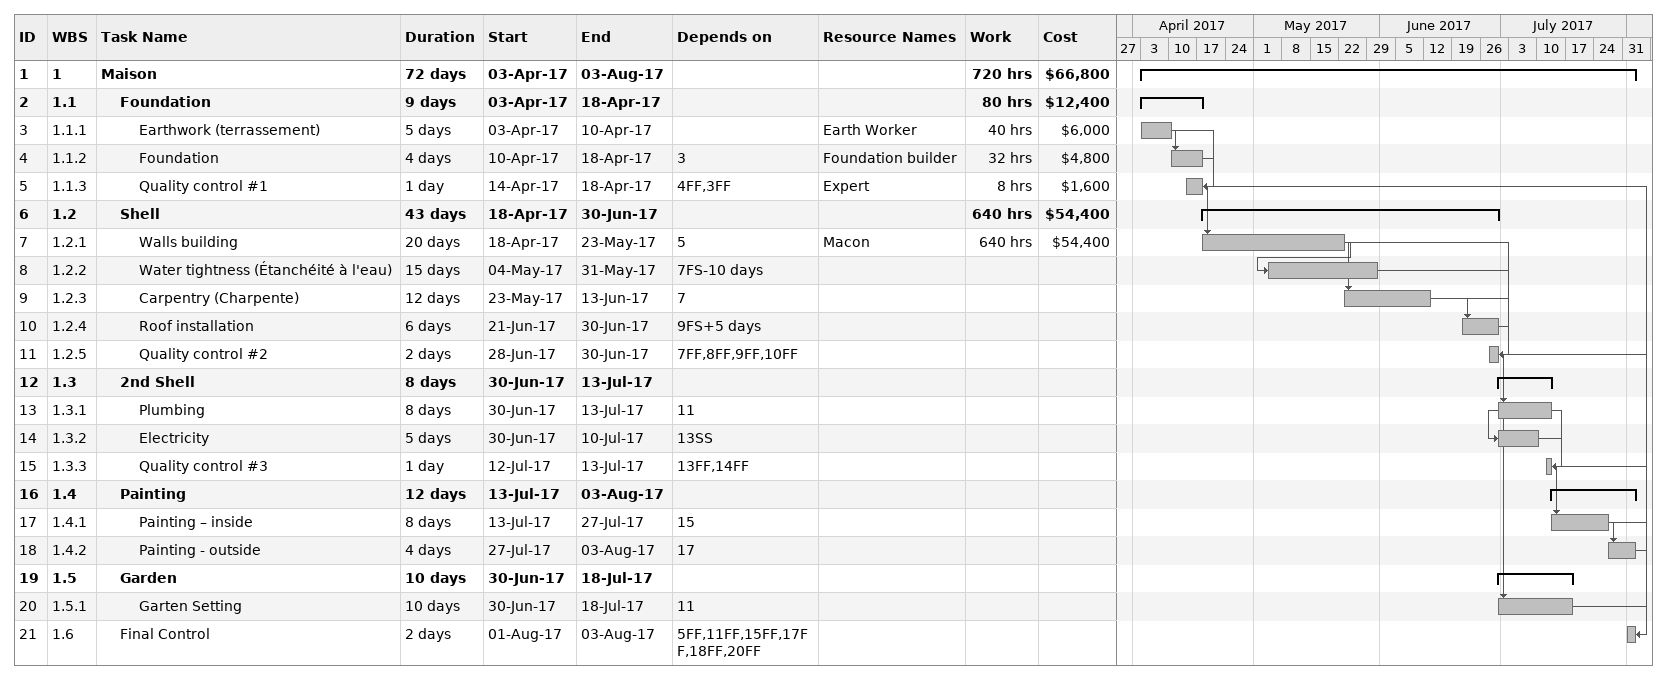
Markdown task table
| ID | WBS | Task | Duration | Start | Finish | Predecessors | Resources | Work (h) | Cost ($) |
|---|---|---|---|---|---|---|---|---|---|
| 1 | 1 | **Maison** | 72d | 2017-04-03 | 2017-08-03 |  |  | 720 | 66800 |
| 2 | 1.1 | **Foundation** | 9d | 2017-04-03 | 2017-04-18 |  |  | 80 | 12400 |
| 3 | 1.1.1 | Earthwork (terrassement) | 5d | 2017-04-03 | 2017-04-10 |  | Earth Worker | 40 | 6000 |
| 4 | 1.1.2 | Foundation | 4d | 2017-04-10 | 2017-04-18 | 3 | Foundation builder | 32 | 4800 |
| 5 | 1.1.3 | Quality control #1 | 1d | 2017-04-14 | 2017-04-18 | 4FF, 3FF | Expert | 8 | 1600 |
| 6 | 1.2 | **Shell** | 43d | 2017-04-18 | 2017-06-30 |  |  | 640 | 54400 |
| 7 | 1.2.1 | Walls building | 20d | 2017-04-18 | 2017-05-23 | 5 | Macon | 640 | 54400 |
| 8 | 1.2.2 | Water tightness (Étanchéité à l'eau) | 15d | 2017-05-04 | 2017-05-31 | 7FS-10d |  |  |  |
| 9 | 1.2.3 | Carpentry (Charpente) | 12d | 2017-05-23 | 2017-06-13 | 7 |  |  |  |
| 10 | 1.2.4 | Roof installation | 6d | 2017-06-21 | 2017-06-30 | 9FS+5d |  |  |  |
| 11 | 1.2.5 | Quality control #2 | 2d | 2017-06-28 | 2017-06-30 | 7FF, 8FF, 9FF, 10FF |  |  |  |
| 12 | 1.3 | **2nd Shell** | 8d | 2017-06-30 | 2017-07-13 |  |  |  |  |
| 13 | 1.3.1 | Plumbing | 8d | 2017-06-30 | 2017-07-13 | 11 |  |  |  |
| 14 | 1.3.2 | Electricity | 5d | 2017-06-30 | 2017-07-10 | 13SS |  |  |  |
| 15 | 1.3.3 | Quality control #3 | 1d | 2017-07-12 | 2017-07-13 | 13FF, 14FF |  |  |  |
| 16 | 1.4 | **Painting** | 12d | 2017-07-13 | 2017-08-03 |  |  |  |  |
| 17 | 1.4.1 | Painting – inside | 8d | 2017-07-13 | 2017-07-27 | 15 |  |  |  |
| 18 | 1.4.2 | Painting - outside | 4d | 2017-07-27 | 2017-08-03 | 17 |  |  |  |
| 19 | 1.5 | **Garden** | 10d | 2017-06-30 | 2017-07-18 |  |  |  |  |
| 20 | 1.5.1 | Garten Setting | 10d | 2017-06-30 | 2017-07-18 | 11 |  |  |  |
| 21 | 1.6 | Final Control | 2d | 2017-08-01 | 2017-08-03 | 5FF, 11FF, 15FF, 17FF, 18FF, 20FF |  |  |  |
